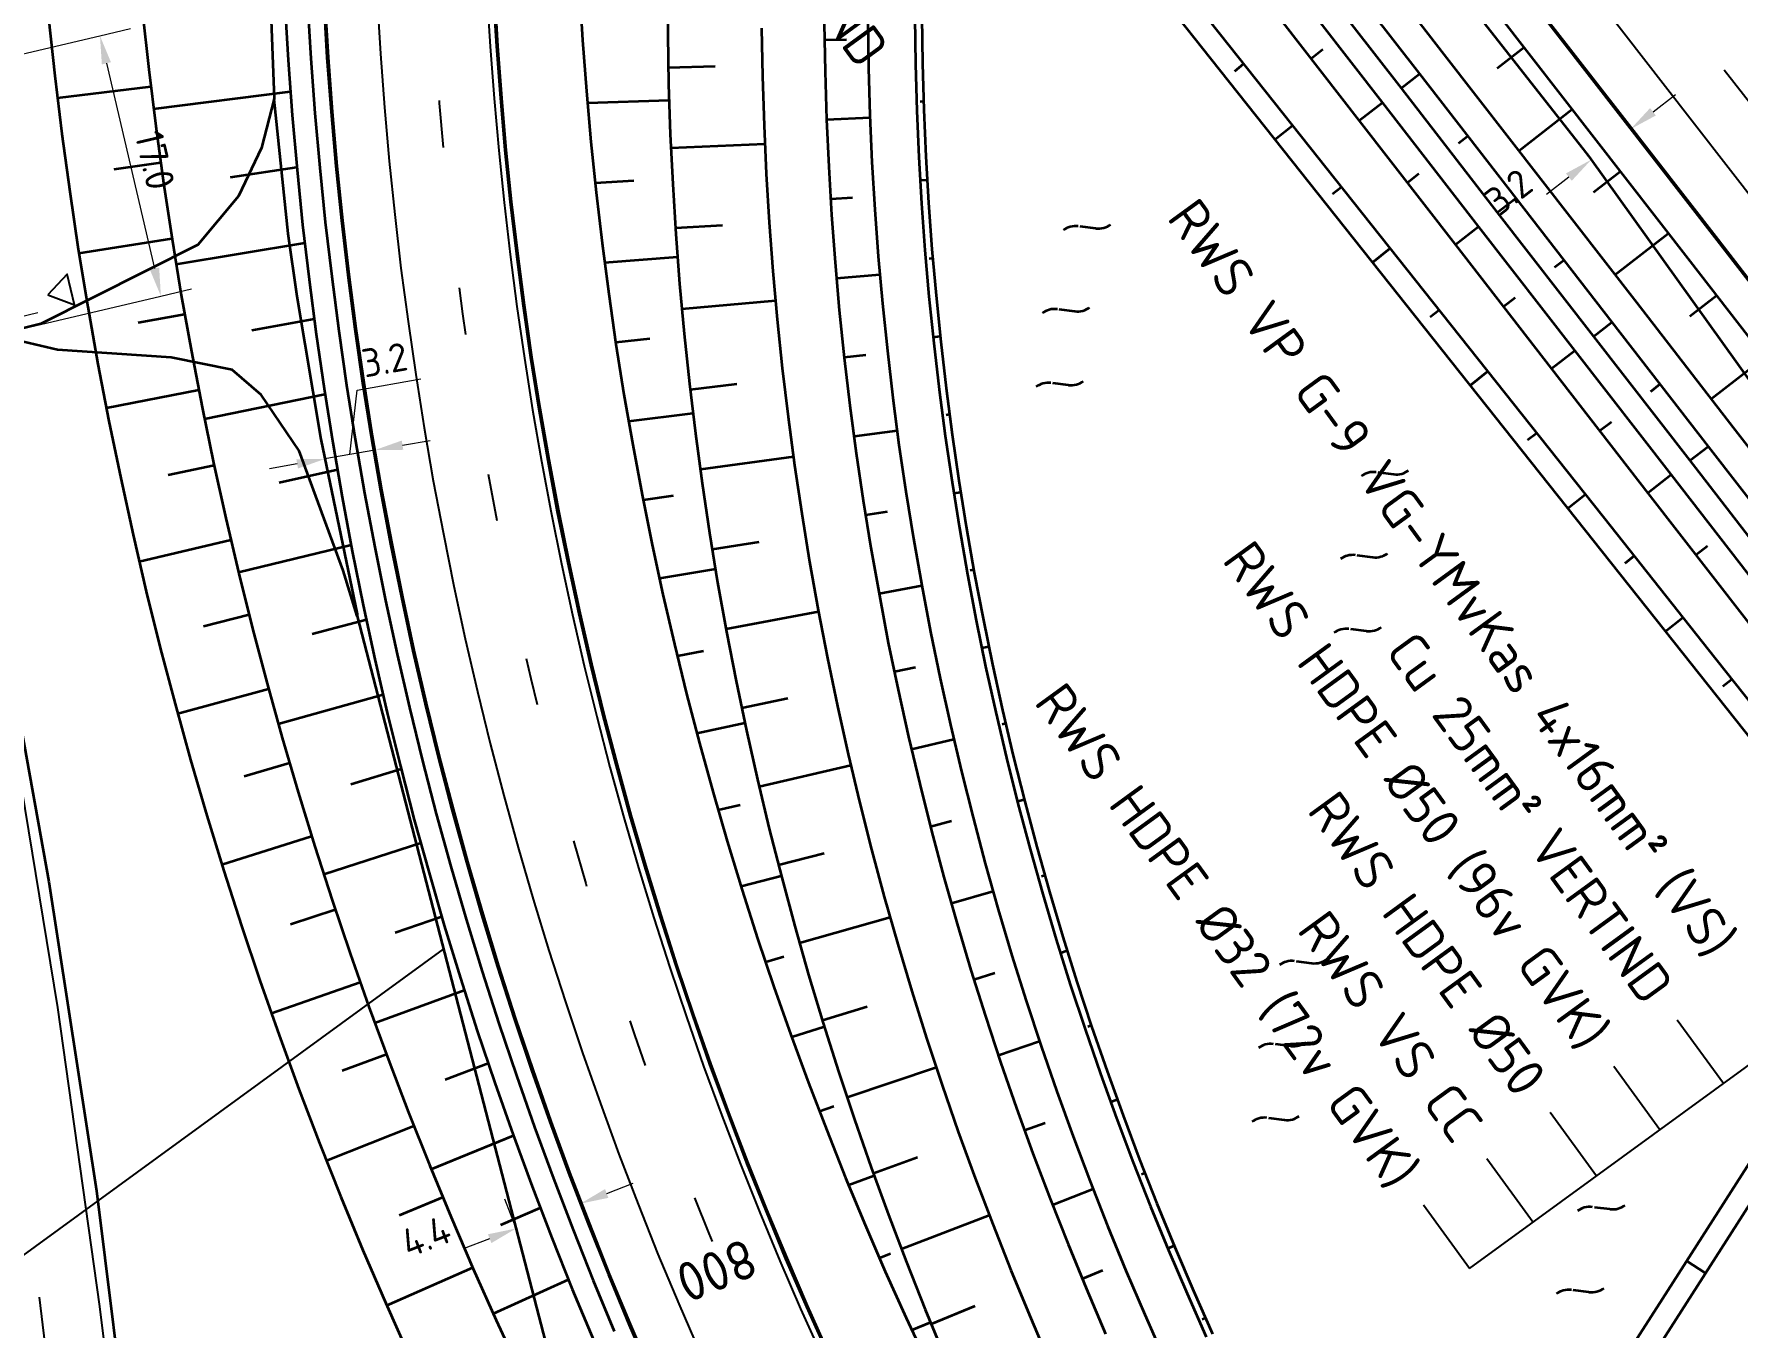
# Model space of a CAD drawing. Header units: metres. Extents: x 134219 to 139178, y 438661 to 444352.
# Drawn here: x 135219.3 to 135327.8, y 443168.7 to 443251 of the extents above; entities that cross this region are included whole.
import ezdxf
from ezdxf.enums import TextEntityAlignment as Align

# ---------------------------------------------------------------- set-up
doc = ezdxf.new("R2010")
doc.units = ezdxf.units.M
doc.linetypes.add('13strp', pattern=[4, 1, -3])
doc.linetypes.add('39strp', pattern=[12, 3, -9])
doc.layers.get('DEFPOINTS').update_dxf_attribs({"color": 193})
for name, color, linetype, lineweight in [('N-WE-KL-ET_LS_OV_KABEL-G', 10, 'KL-LS-OV-N', 35), ('N-WE-KL-ET_LS_OV_KABEL-M', 7, 'Continuous', 18), ('N-WE-KL-ET_LS_OV_KABEL-T25', 7, 'Continuous', 25), ('N-WE-VW-VS-S', 160, 'Continuous', 25), ('Utd-geleiderail-nw', 8, 'glm a2ee v014$0$f2m40080', 35), ('Utd-ondergr-bs', 8, 'Continuous', 35), ('Utd-ondergr-nw', 8, '13strp', 35), ('X-XX-AL-AANPIJLING-S', 7, 'Continuous', 25)]:
    doc.layers.add(name, color=color, linetype=linetype, lineweight=lineweight)
doc.layers.add('Utd-weg-bs', color=8, linetype='Continuous')
doc.layers.add('Utd-weg-nw', color=8, linetype='Continuous')
doc.styles.add('alm a2ee v011$0$Iso-rtw', font='NLCS-ISO.ttf')
doc.styles.add('NLCS-ISO', font='NLCS-ISO.ttf')
doc.styles.add('NLCS_18', font='NLCS-ISO.ttf', dxfattribs={"height": 1.8})
doc.linetypes.add('glm a2ee v014$0$f2m40080', pattern='A,2,-1,[160,RTW.shx,S=0.5,R=0,X=0,Y=0],-1', length=4)
doc.linetypes.add('KL-LS-OV-N', pattern='A,4,-1,[103,NLCS.SHX,S=0.75,R=0,X=0,Y=0],-1,4,-1.5,["0V",Standard,S=1,R=0,X=0,Y=-0.5],-3', length=14.5)
doc.dimstyles.new('NLCS_t18_pijl_Dimension_l3_h1', dxfattribs={"dimtxt": 1.8, "dimasz": 1.8, "dimexe": 2, "dimexo": 2, "dimgap": 0.7, "dimtad": 1, "dimdec": 1, "dimzin": 0, "dimdsep": 46, "dimtxsty": 'NLCS_18', "dimcen": 2.5, "dimdle": 2, "dimclrd": 256, "dimclre": 256, "dimclrt": 256, "dimadec": 1, "dimazin": 0, "dimtfac": 1, "dimtdec": 1, "dimtofl": 0, "dimtmove": 1, "dimatfit": 0, "dimfxl": 0, "dimtolj": 1, "dimtzin": 0, "dimlwd": 18, "dimlwe": 18, "dimarcsym": 0})

# ---------------------------------------------------------------- blocks, each defined once
blk = doc.blocks.new('Dwm A2 aanvulling$0$A$C32883349')
at = {"layer": 'Utd-ondergr-nw'}
blk.add_line((-1.82, 0.37), (-2.44, 1.31), dxfattribs=at)
for centre, start, end in [((-3.53, 0.59), 33.3445, 123.3445), ((-0.72, 1.1), 213.3445, 303.3445)]:
    blk.add_arc(centre, 1.31, start, end, dxfattribs=at)
blk = doc.blocks.new('*D196')
at = {"layer": 'DEFPOINTS', "color": 0, "transparency": 16777216}
for p in [(135240.95, 443224.55), (135237.78, 443223.99), (135237.78, 443223.99)]:
    blk.add_point(p, dxfattribs=at)
at = {"layer": 'N-WE-KL-ET_LS_OV_KABEL-M', "linetype": 'Continuous', "lineweight": 18, "transparency": 16777216}
for p, q in [((135239.84, 443228.36), (135243.88, 443229.08)), ((135239.37, 443224.27), (135239.84, 443228.36)), ((135240.95, 443224.55), (135237.78, 443223.99)), ((135242.72, 443224.86), (135244.49, 443225.17)), ((135236.01, 443223.67), (135234.24, 443223.36))]:
    blk.add_line(p, q, dxfattribs=at)
at = {"layer": 'N-WE-KL-ET_LS_OV_KABEL-M', "lineweight": 18, "transparency": 16777216}
for p, q in [((135237.78, 443223.99), (135237.44, 443225.96)), ((135240.95, 443224.55), (135240.6, 443226.52))]:
    blk.add_line(p, q, dxfattribs=at)
at = {"layer": 'N-WE-KL-ET_LS_OV_KABEL-M', "transparency": 16777216}
for points in [[(135242.67, 443225.16), (135242.77, 443224.57), (135240.95, 443224.55)], [(135235.96, 443223.97), (135236.06, 443223.38), (135237.78, 443223.99)]]:
    blk.add_solid(points, dxfattribs=at)
at = {"layer": 'N-WE-KL-ET_LS_OV_KABEL-M', "transparency": 16777216, "insert": (135241.58, 443230.3), "char_height": 1.8, "attachment_point": 5, "rotation": 10.0517, "style": 'NLCS_18'}
blk.add_mtext('\\A1;3.2', dxfattribs=at)
blk = doc.blocks.new('SVW-VS_KAST_LUSKOPPELKAST-SO')
blk.add_lwpolyline([(0, 1.5), (-1, 0), (1, 0)], close=True)
blk = doc.blocks.new('*D571')
at = {"layer": 'DEFPOINTS', "color": 0, "transparency": 16777216}
for p in [(135213.84, 443248.68), (135217.55, 443232.85), (135217.55, 443232.85)]:
    blk.add_point(p, dxfattribs=at)
at = {"layer": 'N-WE-KL-ET_LS_OV_KABEL-M', "lineweight": 18, "transparency": 16777216}
for p, q in [((135213.84, 443248.68), (135215.79, 443249.13)), ((135217.55, 443232.85), (135219.5, 443233.31))]:
    blk.add_line(p, q, dxfattribs=at)
at = {"layer": 'N-WE-KL-ET_LS_OV_KABEL-M', "linetype": 'Continuous', "lineweight": 18, "transparency": 16777216}
blk.add_line((135214.25, 443246.93), (135217.14, 443234.61), dxfattribs=at)
at = {"layer": 'N-WE-KL-ET_LS_OV_KABEL-M', "transparency": 16777216}
for points in [[(135214.54, 443246.99), (135213.96, 443246.86), (135213.84, 443248.68)], [(135217.43, 443234.67), (135216.85, 443234.54), (135217.55, 443232.85)]]:
    blk.add_solid(points, dxfattribs=at)
at = {"layer": 'N-WE-KL-ET_LS_OV_KABEL-M', "transparency": 16777216, "insert": (135217.28, 443241.02), "char_height": 1.8, "attachment_point": 5, "rotation": 283.1956, "style": 'NLCS_18'}
blk.add_mtext('\\A1;16.3', dxfattribs=at)
blk = doc.blocks.new('*D572')
at = {"layer": 'DEFPOINTS', "color": 0, "transparency": 16777216}
for p in [(135223.45, 443250.93), (135227.33, 443234.36), (135227.33, 443234.36)]:
    blk.add_point(p, dxfattribs=at)
at = {"layer": 'N-WE-KL-ET_LS_OV_KABEL-M', "lineweight": 18, "transparency": 16777216}
for p, q in [((135223.45, 443250.93), (135225.4, 443251.39)), ((135227.33, 443234.36), (135229.28, 443234.82))]:
    blk.add_line(p, q, dxfattribs=at)
at = {"layer": 'N-WE-KL-ET_LS_OV_KABEL-M', "linetype": 'Continuous', "lineweight": 18, "transparency": 16777216}
blk.add_line((135223.86, 443249.18), (135226.92, 443236.11), dxfattribs=at)
at = {"layer": 'N-WE-KL-ET_LS_OV_KABEL-M', "transparency": 16777216}
for points in [[(135224.15, 443249.25), (135223.57, 443249.11), (135223.45, 443250.93)], [(135227.22, 443236.18), (135226.63, 443236.04), (135227.33, 443234.36)]]:
    blk.add_solid(points, dxfattribs=at)
at = {"layer": 'N-WE-KL-ET_LS_OV_KABEL-M', "transparency": 16777216, "insert": (135226.95, 443243.01), "char_height": 1.8, "attachment_point": 5, "rotation": 283.1956, "style": 'NLCS_18'}
blk.add_mtext('\\A1;17.0', dxfattribs=at)
blk = doc.blocks.new('*D587')
at = {"layer": 'DEFPOINTS', "color": 0, "transparency": 16777216}
for p in [(135320.94, 443244.99), (135320.94, 443244.99), (135318.43, 443243.04)]:
    blk.add_point(p, dxfattribs=at)
at = {"layer": 'N-WE-KL-ET_LS_OV_KABEL-M', "lineweight": 18, "transparency": 16777216}
for p, q in [((135320.94, 443244.99), (135319.72, 443246.57)), ((135318.43, 443243.04), (135317.2, 443244.62))]:
    blk.add_line(p, q, dxfattribs=at)
at = {"layer": 'N-WE-KL-ET_LS_OV_KABEL-M', "linetype": 'Continuous', "lineweight": 18, "transparency": 16777216}
for p, q in [((135322.37, 443246.1), (135323.79, 443247.2)), ((135317, 443241.94), (135315.58, 443240.83))]:
    blk.add_line(p, q, dxfattribs=at)
at = {"layer": 'N-WE-KL-ET_LS_OV_KABEL-M', "transparency": 16777216}
for points in [[(135322.18, 443246.33), (135322.55, 443245.86), (135320.94, 443244.99)], [(135316.82, 443242.17), (135317.19, 443241.7), (135318.43, 443243.04)]]:
    blk.add_solid(points, dxfattribs=at)
at = {"layer": 'N-WE-KL-ET_LS_OV_KABEL-M', "transparency": 16777216, "insert": (135313.17, 443240.99), "char_height": 1.8, "attachment_point": 5, "rotation": 37.7951, "style": 'NLCS_18'}
blk.add_mtext('\\A1;3.2', dxfattribs=at)
blk = doc.blocks.new('*D601')
at = {"layer": 'DEFPOINTS', "color": 0, "transparency": 16777216}
for p in [(135254.05, 443176.57), (135249.95, 443174.99), (135249.95, 443174.99)]:
    blk.add_point(p, dxfattribs=at)
at = {"layer": 'N-WE-KL-ET_LS_OV_KABEL-M', "lineweight": 18, "transparency": 16777216}
for p, q in [((135254.05, 443176.57), (135253.33, 443178.44)), ((135249.95, 443174.99), (135249.23, 443176.86))]:
    blk.add_line(p, q, dxfattribs=at)
at = {"layer": 'N-WE-KL-ET_LS_OV_KABEL-M', "linetype": 'Continuous', "lineweight": 18, "transparency": 16777216}
for p, q in [((135255.73, 443177.22), (135257.4, 443177.87)), ((135248.27, 443174.34), (135246.59, 443173.7))]:
    blk.add_line(p, q, dxfattribs=at)
at = {"layer": 'N-WE-KL-ET_LS_OV_KABEL-M', "transparency": 16777216}
for points in [[(135255.62, 443177.5), (135255.83, 443176.94), (135254.05, 443176.57)], [(135248.16, 443174.62), (135248.38, 443174.06), (135249.95, 443174.99)]]:
    blk.add_solid(points, dxfattribs=at)
at = {"layer": 'N-WE-KL-ET_LS_OV_KABEL-M', "transparency": 16777216, "insert": (135244.21, 443174.49), "char_height": 1.8, "attachment_point": 5, "rotation": 21.1236, "style": 'NLCS_18'}
blk.add_mtext('\\A1;4.4', dxfattribs=at)

msp = doc.modelspace()

# ---------------------------------------------------------------- linework, layer by layer
at = {"layer": 'N-WE-KL-ET_LS_OV_KABEL-G', "flags": 128}
for points, elevation in [([(135246.94, 443335.63), (135257.74, 443320.8), (135260.07, 443317.87), (135271.19, 443303.93), (135288.33, 443281.06), (135303.2, 443262.45), (135318.29, 443243.23), (135331.51, 443224.8), (135392.99, 443147), (135450.28, 443074.8), (135453.86, 443060.1)], 1.88), ([(135234.54, 443246.91), (135234.53, 443246.9), (135235.42, 443238.34), (135235.99, 443234.35), (135237.52, 443225.24), (135239.84, 443214.1), (135239.83, 443213.97), (135252.13, 443166.6), (135257.02, 443157.49), (135264.31, 443146.02), (135269.31, 443138.07), (135273.62, 443131.77), (135288.11, 443111.18), (135300.03, 443096.58), (135317.97, 443079.29), (135338.01, 443062.12), (135356.88, 443046.36), (135357.43, 443045.98)], 5.63), ([(135239.83, 443213.97), (135238.95, 443216.88), (135236.13, 443224.51), (135233.72, 443228.08), (135231.88, 443229.67), (135227.99, 443230.44), (135220.74, 443230.94), (135216.75, 443231.87)], 5.63)]:
    msp.add_lwpolyline(points, dxfattribs=dict(at, elevation=elevation))
msp.add_lwpolyline([(135243.41, 443333.17), (135237.91, 443312.7), (135238.1, 443308.16), (135237.5, 443302.59), (135235.32, 443288.35), (135234.74, 443284.03), (135234.36, 443271.55), (135234.55, 443258.58), (135234.55, 443258.61), (135234.17, 443256.93), (135234.54, 443246.91), (135233.74, 443243.79), (135232.27, 443240.72), (135229.68, 443237.62), (135219.68, 443232.59), (135216.76, 443231.88), (135216.75, 443231.87), (135214.99, 443232.25)], dxfattribs=at)
at = {"layer": 'N-WE-KL-ET_LS_OV_KABEL-M'}
msp.add_lwpolyline([(135213.84, 443248.68), (135223.45, 443250.93)], dxfattribs=at)
at = {"layer": 'N-WE-KL-ET_LS_OV_KABEL-M', "elevation": 1.48}
msp.add_lwpolyline([(135216.76, 443231.88), (135227.33, 443234.36)], dxfattribs=at)
at = {"layer": 'Utd-geleiderail-nw', "linetype": 'Continuous', "flags": 128}
msp.add_lwpolyline([(135236.67, 443252.96), (135236.88, 443249.48), (135237.14, 443246), (135237.45, 443242.53), (135237.8, 443239.06), (135238.21, 443235.6), (135238.66, 443232.14), (135239.16, 443228.69), (135239.71, 443225.25), (135240.3, 443221.81), (135240.95, 443218.38), (135241.64, 443214.97), (135242.38, 443211.56), (135243.16, 443208.16), (135244, 443204.77), (135244.87, 443201.4), (135245.8, 443198.04), (135246.77, 443194.69), (135247.79, 443191.36), (135248.86, 443188.04), (135249.97, 443184.73), (135251.13, 443181.44), (135252.33, 443178.17), (135253.58, 443174.91), (135254.87, 443171.68), (135256.21, 443168.46)], dxfattribs=at)
at = {"layer": 'Utd-ondergr-bs', "flags": 128}
msp.add_lwpolyline([(135141.4, 443434.63), (135146.98, 443423.73), (135154.11, 443408.91), (135162.64, 443390.23), (135170.13, 443372.8), (135176.64, 443356.62), (135182.71, 443340.37), (135187.98, 443325.14), (135193.28, 443309.19), (135198, 443293.8), (135201.83, 443280.16), (135205.3, 443267.52), (135208.59, 443254.08), (135212.08, 443239.19), (135215.49, 443223.05), (135218.27, 443207.81), (135220.2, 443197.07), (135223.22, 443177.38), (135225.37, 443160.15), (135227.08, 443143.88), (135228.6, 443126.64), (135229.79, 443110.3), (135230.12, 443099.51)], dxfattribs=at)
at = {"layer": 'Utd-ondergr-nw', "linetype": 'Continuous', "flags": 128}
for points in [[(135271.16, 443280.8), (135282.37, 443266.68), (135288.58, 443258.84), (135294.8, 443251.01), (135301.02, 443243.18), (135307.23, 443235.35), (135313.45, 443227.52), (135319.67, 443219.68), (135325.89, 443211.85), (135332.1, 443204.02), (135339.86, 443194.24), (135334.96, 443186.59), (135329.57, 443178.17), (135324.18, 443169.75), (135318.78, 443161.33), (135313.39, 443152.91), (135308.28, 443144.92)], [(135273.41, 443275.67), (135281.25, 443265.79), (135287.47, 443257.96), (135293.68, 443250.13), (135299.9, 443242.29), (135306.12, 443234.46), (135312.34, 443226.63), (135318.55, 443218.8), (135324.77, 443210.97), (135330.99, 443203.13), (135338.44, 443194.33), (135333.76, 443187.36), (135328.37, 443178.94), (135322.98, 443170.52), (135317.58, 443162.1), (135312.19, 443153.68), (135306.61, 443144.95)], [(135302.94, 443257.63), (135309.07, 443249.72), (135315.2, 443241.82), (135321.33, 443233.92), (135327.46, 443226.02), (135333.59, 443218.12), (135339.71, 443210.21), (135345.84, 443202.31), (135351.97, 443194.41), (135358.1, 443186.51), (135364.23, 443178.61), (135370.36, 443170.7), (135376.49, 443162.8), (135382.61, 443154.9), (135388.74, 443147), (135394.87, 443139.1), (135401, 443131.19), (135407.13, 443123.29), (135413.26, 443115.39), (135417.51, 443109.91)], [(135301.36, 443256.4), (135307.49, 443248.5), (135313.62, 443240.6), (135319.75, 443232.7), (135325.88, 443224.79), (135332.01, 443216.89), (135338.13, 443208.99), (135344.26, 443201.09), (135350.39, 443193.18), (135356.52, 443185.28), (135362.65, 443177.38), (135368.78, 443169.48), (135374.9, 443161.58), (135381.03, 443153.67), (135387.16, 443145.77), (135393.29, 443137.87), (135398.8, 443130.76)], [(135300.19, 443255.49), (135306.32, 443247.59), (135312.45, 443239.69), (135318.58, 443231.79), (135324.71, 443223.88), (135330.83, 443215.98), (135336.96, 443208.08), (135343.09, 443200.18), (135349.22, 443192.28), (135355.35, 443184.37), (135361.48, 443176.47), (135367.6, 443168.57), (135373.73, 443160.67), (135379.86, 443152.77), (135385.99, 443144.86), (135392.12, 443136.96), (135396.84, 443130.88)], [(135253.99, 443253.89), (135254.19, 443250.65), (135254.43, 443247.41), (135254.72, 443244.18), (135255.05, 443240.95), (135255.43, 443237.73), (135255.85, 443234.51), (135256.31, 443231.3), (135256.82, 443228.09), (135257.38, 443224.89), (135257.98, 443221.7), (135258.62, 443218.52), (135259.31, 443215.35), (135260.04, 443212.19), (135260.81, 443209.03), (135261.63, 443205.89), (135262.5, 443202.76), (135263.4, 443199.65), (135264.35, 443196.54), (135265.34, 443193.45), (135266.38, 443190.38), (135267.45, 443187.32), (135268.57, 443184.27), (135269.74, 443181.24), (135270.94, 443178.22), (135272.19, 443175.23), (135273.47, 443172.25), (135274.8, 443169.29), (135276.17, 443166.34)], [(135259.59, 443254.19), (135259.61, 443251.02), (135259.67, 443247.84), (135259.77, 443244.66), (135259.93, 443241.49), (135260.12, 443238.31), (135260.37, 443235.13), (135260.66, 443231.96), (135260.99, 443228.78), (135261.37, 443225.61), (135261.8, 443222.45), (135262.28, 443219.29), (135262.79, 443216.13), (135263.36, 443212.98), (135263.97, 443209.83), (135264.63, 443206.7), (135265.33, 443203.57), (135266.07, 443200.44), (135266.87, 443197.33), (135267.7, 443194.23), (135268.58, 443191.14), (135269.51, 443188.06), (135270.48, 443184.99), (135271.5, 443181.93), (135272.56, 443178.88), (135273.67, 443175.85), (135274.82, 443172.84), (135276.01, 443169.84), (135277.25, 443166.85)], [(135299.01, 443254.57), (135305.14, 443246.67), (135311.26, 443238.77), (135317.39, 443230.87), (135323.52, 443222.97), (135329.65, 443215.06), (135335.78, 443207.16), (135341.91, 443199.26), (135348.03, 443191.36), (135354.16, 443183.45), (135360.29, 443175.55), (135366.42, 443167.65), (135372.55, 443159.75), (135378.68, 443151.85), (135384.8, 443143.94), (135390.93, 443136.04), (135393.86, 443132.23)], [(135235.22, 443252.88), (135235.43, 443249.38), (135235.7, 443245.88), (135236, 443242.39), (135236.36, 443238.9), (135236.77, 443235.42), (135237.22, 443231.94), (135237.73, 443228.47), (135238.28, 443225.01), (135238.88, 443221.55), (135239.52, 443218.11), (135240.22, 443214.67), (135240.96, 443211.24), (135241.75, 443207.82), (135242.59, 443204.42), (135243.47, 443201.02), (135244.41, 443197.64), (135245.38, 443194.28), (135246.41, 443190.92), (135247.48, 443187.58), (135248.6, 443184.26), (135249.76, 443180.95), (135250.97, 443177.66), (135252.23, 443174.39), (135253.53, 443171.13), (135254.88, 443167.89)], [(135237.7, 443253.01), (135237.91, 443249.55), (135238.17, 443246.09), (135238.47, 443242.63), (135238.83, 443239.17), (135239.23, 443235.72), (135239.68, 443232.28), (135240.18, 443228.84), (135240.72, 443225.41), (135241.32, 443221.99), (135241.96, 443218.58), (135242.65, 443215.18), (135243.38, 443211.78), (135244.16, 443208.4), (135244.99, 443205.03), (135245.87, 443201.67), (135246.79, 443198.32), (135247.76, 443194.99), (135248.78, 443191.66), (135249.84, 443188.36), (135250.94, 443185.07), (135252.1, 443181.79), (135253.3, 443178.53), (135254.54, 443175.29), (135255.83, 443172.06), (135257.16, 443168.86), (135258.54, 443165.67)], [(135237.77, 443253.02), (135237.98, 443249.55), (135238.24, 443246.09), (135238.54, 443242.63), (135238.9, 443239.18), (135239.3, 443235.73), (135239.75, 443232.29), (135240.25, 443228.85), (135240.79, 443225.43), (135241.39, 443222.01), (135242.03, 443218.59), (135242.72, 443215.19), (135243.45, 443211.8), (135244.23, 443208.42), (135245.06, 443205.04), (135245.94, 443201.69), (135246.86, 443198.34), (135247.83, 443195.01), (135248.84, 443191.69), (135249.9, 443188.38), (135251.01, 443185.09), (135252.16, 443181.81), (135253.36, 443178.56), (135254.6, 443175.32), (135255.89, 443172.09), (135257.22, 443168.89), (135258.6, 443165.7)], [(135248.5, 443253.59), (135248.7, 443250.28), (135248.95, 443246.97), (135249.24, 443243.66), (135249.58, 443240.35), (135249.97, 443237.05), (135250.4, 443233.76), (135250.88, 443230.47), (135251.4, 443227.19), (135251.97, 443223.92), (135252.58, 443220.65), (135253.24, 443217.39), (135253.94, 443214.15), (135254.69, 443210.91), (135255.48, 443207.68), (135256.32, 443204.47), (135257.2, 443201.27), (135258.13, 443198.08), (135259.1, 443194.9), (135260.12, 443191.74), (135261.18, 443188.59), (135262.28, 443185.45), (135263.43, 443182.34), (135264.61, 443179.23), (135265.85, 443176.15), (135267.12, 443173.08), (135268.44, 443170.03), (135269.8, 443167)], [(135248.57, 443253.6), (135248.77, 443250.28), (135249.02, 443246.97), (135249.31, 443243.66), (135249.65, 443240.36), (135250.04, 443237.06), (135250.47, 443233.77), (135250.94, 443230.48), (135251.47, 443227.2), (135252.03, 443223.93), (135252.65, 443220.66), (135253.31, 443217.41), (135254.01, 443214.16), (135254.76, 443210.93), (135255.55, 443207.7), (135256.39, 443204.49), (135257.27, 443201.29), (135258.2, 443198.1), (135259.17, 443194.92), (135260.18, 443191.76), (135261.24, 443188.61), (135262.34, 443185.48), (135263.49, 443182.36), (135264.68, 443179.26), (135265.91, 443176.17), (135267.19, 443173.11), (135268.5, 443170.06), (135269.86, 443167.03)], [(135297.53, 443253.42), (135303.65, 443245.52), (135309.78, 443237.62), (135315.91, 443229.72), (135322.04, 443221.82), (135328.17, 443213.91), (135334.3, 443206.01), (135340.42, 443198.11), (135346.55, 443190.21), (135352.68, 443182.31), (135358.81, 443174.4), (135364.94, 443166.5), (135371.07, 443158.6), (135377.19, 443150.7), (135383.32, 443142.8), (135389.45, 443134.89), (135392.03, 443131.57)], [(135314.19, 443253.7), (135320.32, 443245.79), (135326.45, 443237.89), (135332.58, 443229.99), (135338.71, 443222.09), (135344.84, 443214.19), (135350.96, 443206.28), (135357.09, 443198.38), (135363.22, 443190.48), (135369.35, 443182.58), (135375.48, 443174.68), (135381.61, 443166.77), (135387.73, 443158.87), (135393.86, 443150.97), (135399.99, 443143.07), (135406.12, 443135.17), (135412.25, 443127.26), (135418.38, 443119.36), (135421.48, 443115.36)], [(135314.25, 443253.74), (135320.38, 443245.84), (135326.51, 443237.93), (135332.63, 443230.03), (135338.76, 443222.13), (135344.89, 443214.23), (135351.02, 443206.33), (135357.15, 443198.42), (135363.28, 443190.52), (135369.4, 443182.62), (135375.53, 443174.72), (135381.66, 443166.82), (135387.79, 443158.91), (135393.92, 443151.01), (135400.05, 443143.11), (135406.17, 443135.21), (135412.3, 443127.31), (135418.43, 443119.4), (135421.51, 443115.43)], [(135220.17, 443252.07), (135220.57, 443248.38), (135221.02, 443244.69), (135221.52, 443241.01), (135222.07, 443237.34), (135222.67, 443233.67), (135223.32, 443230.03), (135224.02, 443226.39), (135224.77, 443222.76), (135225.56, 443219.15), (135226.4, 443215.55), (135227.29, 443211.96), (135228.23, 443208.39), (135229.22, 443204.83), (135230.25, 443201.29), (135231.33, 443197.77), (135232.46, 443194.26), (135233.64, 443190.77), (135234.86, 443187.3), (135236.12, 443183.85), (135237.44, 443180.42), (135238.79, 443177.01), (135240.2, 443173.61), (135241.65, 443170.24), (135243.14, 443166.89)], [(135226.16, 443252.39), (135226.56, 443248.78), (135227, 443245.17), (135227.5, 443241.58), (135228.04, 443237.99), (135228.63, 443234.41), (135229.27, 443230.84), (135229.95, 443227.29), (135230.68, 443223.74), (135231.46, 443220.21), (135232.29, 443216.7), (135233.17, 443213.19), (135234.09, 443209.7), (135235.06, 443206.23), (135236.07, 443202.77), (135237.13, 443199.32), (135238.24, 443195.9), (135239.39, 443192.49), (135240.58, 443189.1), (135241.82, 443185.72), (135243.11, 443182.37), (135244.44, 443179.04), (135245.81, 443175.72), (135247.23, 443172.43), (135248.69, 443169.16), (135250.2, 443165.91)], [(135269.58, 443251.69), (135269.63, 443248.65), (135269.73, 443245.61), (135269.87, 443242.58), (135270.05, 443239.54), (135270.27, 443236.5), (135270.54, 443233.46), (135270.86, 443230.42), (135271.22, 443227.39), (135271.62, 443224.36), (135272.06, 443221.34), (135272.55, 443218.32), (135273.09, 443215.3), (135273.66, 443212.29), (135274.28, 443209.29), (135274.95, 443206.29), (135275.66, 443203.3), (135276.41, 443200.32), (135277.2, 443197.35), (135278.04, 443194.39), (135278.92, 443191.44), (135279.85, 443188.5), (135280.81, 443185.57), (135281.82, 443182.66), (135282.87, 443179.76), (135283.97, 443176.87), (135285.11, 443173.99), (135286.28, 443171.14), (135287.5, 443168.29)], [(135272.35, 443251.88), (135272.4, 443248.88), (135272.49, 443245.88), (135272.62, 443242.88), (135272.8, 443239.88), (135273.02, 443236.88), (135273.29, 443233.88), (135273.6, 443230.88), (135273.95, 443227.88), (135274.34, 443224.89), (135274.78, 443221.91), (135275.26, 443218.92), (135275.79, 443215.94), (135276.35, 443212.97), (135276.96, 443210.01), (135277.62, 443207.05), (135278.32, 443204.09), (135279.06, 443201.15), (135279.84, 443198.22), (135280.66, 443195.29), (135281.53, 443192.38), (135282.44, 443189.48), (135283.4, 443186.59), (135284.39, 443183.71), (135285.43, 443180.84), (135286.51, 443177.99), (135287.63, 443175.15), (135288.79, 443172.32), (135289.99, 443169.51), (135291.24, 443166.72)], [(135275.35, 443252.08), (135275.39, 443249.12), (135275.48, 443246.16), (135275.61, 443243.2), (135275.78, 443240.25), (135275.99, 443237.29), (135276.25, 443234.33), (135276.55, 443231.37), (135276.9, 443228.42), (135277.29, 443225.47), (135277.72, 443222.52), (135278.19, 443219.58), (135278.7, 443216.64), (135279.26, 443213.71), (135279.86, 443210.78), (135280.51, 443207.86), (135281.19, 443204.95), (135281.92, 443202.05), (135282.69, 443199.15), (135283.5, 443196.27), (135284.36, 443193.4), (135285.25, 443190.53), (135286.19, 443187.68), (135287.17, 443184.84), (135288.19, 443182.01), (135289.25, 443179.2), (135290.36, 443176.39), (135291.5, 443173.61), (135292.69, 443170.84), (135293.91, 443168.08)], [(135275.79, 443252.11), (135275.84, 443249.16), (135275.92, 443246.21), (135276.05, 443243.25), (135276.23, 443240.3), (135276.44, 443237.35), (135276.7, 443234.4), (135277, 443231.45), (135277.34, 443228.5), (135277.73, 443225.55), (135278.16, 443222.61), (135278.63, 443219.68), (135279.14, 443216.74), (135279.7, 443213.82), (135280.3, 443210.9), (135280.94, 443207.99), (135281.62, 443205.08), (135282.35, 443202.18), (135283.12, 443199.3), (135283.93, 443196.42), (135284.78, 443193.55), (135285.67, 443190.69), (135286.61, 443187.84), (135287.59, 443185.01), (135288.61, 443182.19), (135289.67, 443179.38), (135290.77, 443176.58), (135291.91, 443173.8), (135293.09, 443171.03), (135294.31, 443168.28)], [(135312.47, 443252.36), (135318.6, 443244.46), (135324.73, 443236.56), (135330.86, 443228.65), (135336.98, 443220.75), (135343.11, 443212.85), (135349.24, 443204.95), (135355.37, 443197.05), (135361.5, 443189.14), (135367.63, 443181.24), (135373.75, 443173.34), (135379.88, 443165.44), (135386.01, 443157.54), (135392.14, 443149.63), (135398.27, 443141.73), (135404.4, 443133.83), (135410.52, 443125.93), (135416.65, 443118.02), (135419.92, 443113.81)], [(135265.59, 443251.42), (135265.65, 443248.33), (135265.75, 443245.23), (135265.89, 443242.14), (135266.08, 443239.04), (135266.31, 443235.95), (135266.59, 443232.86), (135266.91, 443229.77), (135267.28, 443226.68), (135267.69, 443223.6), (135268.15, 443220.52), (135268.65, 443217.44), (135269.2, 443214.37), (135269.79, 443211.31), (135270.42, 443208.25), (135271.1, 443205.2), (135271.82, 443202.16), (135272.59, 443199.13), (135273.4, 443196.1), (135274.26, 443193.09), (135275.16, 443190.09), (135276.1, 443187.1), (135277.09, 443184.12), (135278.12, 443181.15), (135279.19, 443178.2), (135280.31, 443175.26), (135281.47, 443172.33), (135282.67, 443169.42), (135283.91, 443166.53)], [(135270.99, 443250.68), (135269.6, 443250.66)], [(135301.33, 443250.05), (135300.59, 443249.47)], [(135312.45, 443248.88), (135314.15, 443250.2)], [(135262.64, 443248.97), (135259.65, 443248.9)], [(135295.73, 443248.69), (135296.29, 443249.14)], [(135306.32, 443247.59), (135307.49, 443248.5)], [(135220.74, 443246.99), (135226.69, 443247.71)], [(135226.86, 443246.28), (135235.58, 443247.38)], [(135259.7, 443246.81), (135254.5, 443246.65)], [(135275.68, 443246.75), (135275.91, 443246.76)], [(135305.14, 443246.67), (135303.65, 443245.52)], [(135313.81, 443243.61), (135317.21, 443246.25)], [(135272.5, 443245.7), (135269.73, 443245.59)], [(135298.28, 443244.33), (135299.4, 443245.22)], [(135265.8, 443244.04), (135259.82, 443243.77)], [(135309.97, 443244.09), (135310.56, 443244.55)], [(135224.35, 443242.45), (135227.32, 443242.86)], [(135231.76, 443241.94), (135235.99, 443242.56)], [(135307.46, 443242.15), (135306.72, 443241.57)], [(135318.58, 443240.98), (135320.28, 443242.29)], [(135257.45, 443241.69), (135254.99, 443241.55)], [(135275.69, 443241.74), (135276.14, 443241.76)], [(135301.95, 443240.86), (135302.51, 443241.3)], [(135271.37, 443240.62), (135269.99, 443240.53)], [(135312.45, 443239.69), (135313.62, 443240.6)], [(135263.09, 443238.86), (135260.1, 443238.68)], [(135311.26, 443238.77), (135309.78, 443237.62)], [(135222.11, 443237.09), (135228.03, 443238.02)], [(135228.3, 443236.39), (135236.5, 443237.74)], [(135319.94, 443235.71), (135323.34, 443238.34)], [(135260.24, 443236.83), (135255.59, 443236.47)], [(135276.27, 443236.76), (135276.49, 443236.78)], [(135304.5, 443236.5), (135305.61, 443237.39)], [(135316.1, 443236.19), (135316.68, 443236.65)], [(135273.12, 443235.72), (135270.36, 443235.48)], [(135313.59, 443234.24), (135312.85, 443233.67)], [(135324.71, 443233.07), (135326.41, 443234.39)], [(135225.89, 443232.68), (135228.84, 443233.2)], [(135266.48, 443234.06), (135260.52, 443233.52)], [(135308.17, 443233.03), (135308.72, 443233.47)], [(135233.13, 443232.19), (135237.1, 443232.92)], [(135318.58, 443231.79), (135319.75, 443232.7)], [(135258.48, 443231.63), (135256.3, 443231.41)], [(135276.52, 443231.75), (135276.96, 443231.8)], [(135272.23, 443230.59), (135270.86, 443230.44)], [(135317.39, 443230.87), (135315.91, 443229.72)], [(135326.07, 443227.81), (135329.47, 443230.44)], [(135310.72, 443228.67), (135311.83, 443229.56)], [(135223.86, 443227.24), (135229.74, 443228.39)], [(135230.1, 443226.55), (135237.78, 443228.11)], [(135264.02, 443228.75), (135261.04, 443228.4)], [(135322.23, 443228.29), (135322.81, 443228.74)], [(135261.22, 443226.88), (135257.12, 443226.38)], [(135277.34, 443226.8), (135277.56, 443226.83)], [(135274.22, 443225.78), (135271.48, 443225.41)], [(135314.38, 443225.2), (135314.94, 443225.64)], [(135319.72, 443226.34), (135318.97, 443225.77)], [(135324.71, 443223.88), (135325.88, 443224.79)], [(135227.79, 443222.97), (135230.72, 443223.6)], [(135267.62, 443224.13), (135261.69, 443223.31)], [(135234.86, 443222.49), (135238.57, 443223.31)], [(135323.52, 443222.97), (135322.04, 443221.82)], [(135259.96, 443221.64), (135258.04, 443221.37)], [(135277.83, 443221.82), (135278.27, 443221.88)], [(135316.93, 443220.84), (135318.05, 443221.72)], [(135273.58, 443220.62), (135272.21, 443220.4)], [(135225.95, 443217.46), (135231.79, 443218.83)], [(135232.27, 443216.79), (135239.45, 443218.53)], [(135265.41, 443218.7), (135262.45, 443218.22)], [(135325.84, 443218.44), (135325.1, 443217.87)], [(135262.65, 443216.98), (135259.08, 443216.38)], [(135278.88, 443216.91), (135279.1, 443216.95)], [(135320.6, 443217.36), (135321.16, 443217.81)], [(135275.79, 443215.91), (135273.07, 443215.41)], [(135230.04, 443213.34), (135232.95, 443214.08)], [(135236.96, 443212.85), (135240.42, 443213.76)], [(135269.22, 443214.26), (135263.33, 443213.16)], [(135323.15, 443213.01), (135324.27, 443213.89)], [(135261.88, 443211.75), (135260.23, 443211.43)], [(135279.62, 443211.96), (135280.06, 443212.05)], [(135275.4, 443210.72), (135274.05, 443210.44)], [(135228.4, 443207.77), (135234.19, 443209.35)], [(135326.82, 443209.53), (135327.38, 443209.97)], [(135234.81, 443207.12), (135241.48, 443209)], [(135267.26, 443208.74), (135264.33, 443208.12)], [(135264.53, 443207.16), (135261.47, 443206.51)], [(135280.91, 443207.11), (135281.13, 443207.16)], [(135277.84, 443206.12), (135275.14, 443205.49)], [(135232.64, 443203.8), (135235.52, 443204.64)], [(135239.42, 443203.29), (135242.63, 443204.26)], [(135271.27, 443204.47), (135265.44, 443203.11)], [(135264.23, 443201.95), (135262.83, 443201.62)], [(135281.88, 443202.19), (135282.32, 443202.31)], [(135277.69, 443200.92), (135276.35, 443200.57)], [(135231.21, 443198.17), (135236.93, 443199.96)], [(135237.7, 443197.55), (135243.88, 443199.54)], [(135269.57, 443198.87), (135266.67, 443198.12)], [(135266.84, 443197.43), (135264.28, 443196.76)], [(135283.41, 443197.42), (135283.63, 443197.48)], [(135280.34, 443196.44), (135277.68, 443195.68)], [(135235.59, 443194.36), (135238.43, 443195.31)], [(135242.25, 443193.83), (135245.22, 443194.85)], [(135273.78, 443194.79), (135268.01, 443193.16)], [(135267.01, 443192.28), (135265.85, 443191.95)], [(135284.62, 443192.55), (135285.05, 443192.69)], [(135280.44, 443191.24), (135279.11, 443190.83)], [(135234.37, 443188.69), (135240.02, 443190.68)], [(135240.95, 443188.09), (135246.65, 443190.17)], [(135272.32, 443189.11), (135269.46, 443188.23)], [(135269.59, 443187.82), (135267.51, 443187.17)], [(135286.37, 443187.86), (135286.58, 443187.93)], [(135283.3, 443186.89), (135280.67, 443186.01)], [(135238.88, 443185.04), (135241.69, 443186.09)], [(135245.44, 443184.47), (135248.17, 443185.52)], [(135276.72, 443185.23), (135271.03, 443183.34)], [(135287.81, 443183.06), (135288.24, 443183.21)], [(135270.2, 443182.75), (135269.27, 443182.44)], [(135237.87, 443179.32), (135243.45, 443181.52)], [(135283.65, 443181.7), (135282.34, 443181.22)], [(135244.55, 443178.76), (135249.78, 443180.9)], [(135275.53, 443179.5), (135272.71, 443178.48)], [(135272.76, 443178.34), (135271.14, 443177.75)], [(135289.79, 443178.45), (135290, 443178.53)], [(135242.52, 443175.84), (135245.29, 443176.99)], [(135286.71, 443177.49), (135284.12, 443176.48)], [(135248.99, 443175.23), (135251.49, 443176.31)], [(135280.09, 443175.82), (135274.5, 443173.67)], [(135291.46, 443173.72), (135291.87, 443173.9)], [(135241.71, 443170.09), (135247.2, 443172.5)], [(135273.8, 443173.38), (135273.1, 443173.11)], [(135324.51, 443172.92), (135325.72, 443172.15)], [(135248.51, 443169.58), (135253.29, 443171.74)], [(135287.3, 443172.32), (135286.02, 443171.78)], [(135279.17, 443170.04), (135276.4, 443168.9)], [(135293.65, 443169.22), (135293.86, 443169.31)], [(135276.35, 443169.01), (135275.16, 443168.52)]]:
    msp.add_lwpolyline(points, dxfattribs=at)
at = {"layer": 'Utd-weg-bs', "flags": 128}
msp.add_lwpolyline([(135140.79, 443434.32), (135145.42, 443425.36), (135152.93, 443410.13), (135159.21, 443396.33), (135166.83, 443379.05), (135173.42, 443362.99), (135180, 443345.8), (135185.45, 443330.82), (135192.17, 443310.59), (135197.55, 443292.97), (135201.33, 443279.71), (135205.85, 443262.55), (135210.75, 443242.15), (135214.49, 443224.72), (135217.73, 443207.42), (135220.74, 443189.06), (135223.42, 443170.03), (135225.15, 443156.16), (135226.95, 443138.58), (135228.13, 443122.6), (135229.01, 443106.08), (135229.36, 443099.08)], dxfattribs=at)
at = {"layer": 'Utd-weg-bs', "linetype": '39strp', "flags": 128}
msp.add_lwpolyline([(135137.56, 443432.66), (135142.84, 443422.41), (135151.3, 443405.14), (135158.53, 443388.99), (135165.01, 443374.05), (135172.41, 443355.65), (135178.45, 443339.48), (135185.05, 443320.72), (135190.25, 443304.47), (135195.68, 443286.41), (135200.35, 443269.31), (135204.55, 443252.72), (135208.85, 443234.27), (135212.23, 443217.11), (135215.31, 443200.09), (135218.13, 443182.03), (135220.6, 443162.4), (135222.58, 443145.5), (135224.07, 443129.22), (135225.14, 443112.75), (135225.79, 443097.09)], dxfattribs=at)
at = {"layer": 'Utd-weg-nw', "linetype": '39strp', "flags": 128}
for points in [[(135260.71, 443334.11), (135264.58, 443329.12), (135270.71, 443321.21), (135276.84, 443313.31), (135282.97, 443305.41), (135289.1, 443297.51), (135295.23, 443289.61), (135301.36, 443281.7), (135307.48, 443273.8), (135313.61, 443265.9), (135319.74, 443258), (135325.87, 443250.1), (135332, 443242.19), (135338.13, 443234.29), (135344.25, 443226.39), (135350.38, 443218.49), (135356.51, 443210.59), (135362.64, 443202.68), (135368.77, 443194.78), (135374.9, 443186.88), (135381.02, 443178.98), (135387.15, 443171.08), (135393.28, 443163.17), (135399.41, 443155.27), (135405.54, 443147.37), (135411.67, 443139.47), (135417.79, 443131.57), (135423.92, 443123.66), (135425.36, 443121.81)], [(135245.91, 443294.73), (135245.81, 443293.84), (135245.45, 443290.48), (135245.14, 443287.12), (135244.88, 443283.75), (135244.66, 443280.38), (135244.49, 443277.01), (135244.37, 443273.64), (135244.29, 443270.26), (135244.26, 443266.88), (135244.28, 443263.51), (135244.34, 443260.13), (135244.36, 443259.37), (135244.45, 443256.76), (135244.61, 443253.39), (135244.81, 443250.02), (135245.06, 443246.65), (135245.36, 443243.29), (135245.71, 443239.93), (135246.1, 443236.57), (135246.54, 443233.23), (135247.02, 443229.88), (135247.55, 443226.55), (135248.13, 443223.22), (135248.75, 443219.9), (135249.42, 443216.59), (135250.13, 443213.29), (135250.9, 443210.01), (135251.7, 443206.73), (135252.55, 443203.46), (135253.45, 443200.2), (135254.39, 443196.96), (135255.38, 443193.73), (135256.41, 443190.52), (135257.49, 443187.32), (135258.61, 443184.13), (135259.77, 443180.96), (135260.98, 443177.81), (135262.24, 443174.68), (135263.53, 443171.56), (135264.87, 443168.46), (135266.25, 443165.38), (135267.68, 443162.32), (135269.14, 443159.28), (135270.65, 443156.26), (135272.2, 443153.26), (135273.8, 443150.28), (135275.43, 443147.33), (135277.1, 443144.39), (135278.82, 443141.48), (135280.57, 443138.6), (135282.37, 443135.74), (135284.2, 443132.91), (135286.08, 443130.1), (135287.99, 443127.32), (135289.94, 443124.56), (135291.93, 443121.83), (135293.96, 443119.13), (135296.02, 443116.46), (135298.12, 443113.82), (135300.26, 443111.2), (135302.44, 443108.62), (135304.65, 443106.07), (135306.89, 443103.55), (135309.17, 443101.05), (135311.48, 443098.6), (135313.83, 443096.17), (135316.21, 443093.78), (135318.63, 443091.42), (135321.07, 443089.09), (135323.55, 443086.8), (135326.06, 443084.54), (135328.15, 443082.71), (135330.27, 443080.9), (135332.01, 443079.42), (135333.76, 443077.96), (135336.38, 443075.84), (135337.52, 443074.92), (135339.01, 443073.74), (135341.66, 443071.68), (135344.33, 443069.63), (135347.01, 443067.61), (135349.69, 443065.61), (135352.39, 443063.62), (135355.08, 443061.65), (135357.78, 443059.68), (135360.29, 443057.86), (135365.89, 443053.83), (135374, 443047.98), (135378.61, 443044.64)]]:
    msp.add_lwpolyline(points, dxfattribs=at)
at = {"layer": 'Utd-weg-nw', "linetype": 'Continuous', "flags": 128}
for points in [[(135316.9, 443255.79), (135323.02, 443247.89), (135329.15, 443239.99), (135335.28, 443232.09), (135341.41, 443224.18), (135347.54, 443216.28), (135353.67, 443208.38), (135359.79, 443200.48), (135365.92, 443192.58), (135372.05, 443184.67), (135378.18, 443176.77), (135384.31, 443168.87), (135390.44, 443160.97), (135396.56, 443153.07), (135402.69, 443145.16), (135408.82, 443137.26), (135414.95, 443129.36), (135421.08, 443121.46), (135423.37, 443118.5)], [(135241.11, 443253.2), (135241.32, 443249.78), (135241.58, 443246.36), (135241.88, 443242.95), (135242.23, 443239.55), (135242.62, 443236.14), (135243.07, 443232.75), (135243.56, 443229.36), (135244.1, 443225.98), (135244.68, 443222.6), (135245.32, 443219.23), (135245.99, 443215.88), (135246.72, 443212.53), (135247.49, 443209.19), (135248.31, 443205.87), (135249.17, 443202.55), (135250.08, 443199.25), (135251.04, 443195.96), (135252.04, 443192.69), (135253.09, 443189.43), (135254.18, 443186.18), (135255.32, 443182.95), (135256.5, 443179.73), (135257.72, 443176.54), (135258.99, 443173.36), (135260.31, 443170.19), (135261.67, 443167.05)], [(135248.1, 443253.57), (135248.3, 443250.25), (135248.55, 443246.93), (135248.85, 443243.62), (135249.19, 443240.31), (135249.57, 443237), (135250, 443233.7), (135250.48, 443230.41), (135251, 443227.12), (135251.57, 443223.84), (135252.19, 443220.57), (135252.85, 443217.31), (135253.55, 443214.06), (135254.3, 443210.82), (135255.09, 443207.59), (135255.93, 443204.37), (135256.82, 443201.16), (135257.75, 443197.96), (135258.72, 443194.78), (135259.74, 443191.61), (135260.8, 443188.46), (135261.9, 443185.32), (135263.05, 443182.19), (135264.24, 443179.09), (135265.48, 443176), (135266.75, 443172.92), (135268.07, 443169.87), (135269.44, 443166.83)]]:
    msp.add_lwpolyline(points, dxfattribs=at)
at = {"layer": 'X-XX-AL-AANPIJLING-S'}
for p, q in [((135310.68, 443172.44), (135350.16, 443201.19)), ((135161.49, 443131.71), (135245.33, 443192.77)), ((135326.85, 443184.22), (135323.91, 443188.26)), ((135322.81, 443181.27), (135319.87, 443185.31)), ((135318.77, 443178.33), (135315.82, 443182.37)), ((135314.73, 443175.38), (135311.78, 443179.43)), ((135310.68, 443172.44), (135307.74, 443176.48))]:
    msp.add_line(p, q, dxfattribs=at)

# ---------------------------------------------------------------- block references
at = {"layer": 'N-WE-VW-VS-S', "rotation": 103.1955751081102}
msp.add_blockref('SVW-VS_KAST_LUSKOPPELKAST-SO', (135221.59, 443234.78), dxfattribs=at)
at = {"layer": 'Utd-ondergr-nw', "linetype": 'Continuous', "rotation": 49.35098364402291}
for p in [(135288.34, 443239.8), (135287.01, 443234.52), (135286.6, 443229.82), (135307.32, 443224.14), (135305.99, 443218.86), (135305.58, 443214.16), (135302.11, 443193.01), (135300.77, 443187.73), (135300.36, 443183.03), (135321.09, 443177.35), (135319.75, 443172.07)]:
    msp.add_blockref('Dwm A2 aanvulling$0$A$C32883349', p, dxfattribs=at)

# ---------------------------------------------------------------- texts
at = {"layer": 'N-WE-KL-ET_LS_OV_KABEL-T25', "style": 'NLCS-ISO'}
msp.add_text('Cu 25mm² VERTIND', height=2.5, rotation=306.066, dxfattribs=at).set_placement((135256.29, 443272.11), align=Align.MIDDLE_LEFT)
for s, p in [('RWS VP G-9 VG-YMvKas 4x16mm² (VS)', (135326.82, 443192.75)), ('RWS HDPE Ø50 (96v GVK)', (135318.74, 443186.87)), ('Cu 25mm² VERTIND', (135322.78, 443189.81)), ('RWS HDPE Ø32 (72v GVK)', (135306.61, 443178.03)), ('RWS HDPE Ø50', (135314.69, 443183.92)), ('RWS VS CC', (135310.65, 443180.98))]:
    msp.add_text(s, height=2.5, rotation=306.066, dxfattribs=at).set_placement(p, align=Align.MIDDLE_RIGHT)
at = {"layer": 'Utd-ondergr-nw', "color": 7, "style": 'alm a2ee v011$0$Iso-rtw'}
msp.add_text('800', height=2.5, rotation=202.2881, dxfattribs=at).set_placement((135264.6, 443174.44))

# ---------------------------------------------------------------- dimensions: what is measured, and where the dimension line sits
at = {"layer": 'N-WE-KL-ET_LS_OV_KABEL-M'}
for p1, p2, picture, middle in [((135223.45, 443250.93), (135227.33, 443234.36), '*D572', (135226.95, 443243.01)), ((135240.95, 443224.55), (135237.78, 443223.99), '*D196', (135240.25, 443230.06))]:
    dim = msp.add_aligned_dim(p1=p1, p2=p2, distance=0, dimstyle='NLCS_t18_pijl_Dimension_l3_h1', dxfattribs=at)
    dim.commit()
    dim.dimension.update_dxf_attribs({"geometry": picture, "text_midpoint": middle})
for base, p1, p2, angle, picture, middle in [((135217.55, 443232.85), (135213.84, 443248.68), (135217.55, 443232.85), 283.1956, '*D571', (135215.72, 443240.65)), ((135320.94, 443244.99), (135318.43, 443243.04), (135320.94, 443244.99), 37.7951, '*D587', (135314.15, 443239.72)), ((135249.95, 443174.99), (135254.05, 443176.57), (135249.95, 443174.99), 201.1236, '*D601', (135244.78, 443173))]:
    dim = msp.add_linear_dim(base=base, p1=p1, p2=p2, angle=angle, dimstyle='NLCS_t18_pijl_Dimension_l3_h1', dxfattribs=at)
    dim.commit()
    dim.dimension.update_dxf_attribs({"geometry": picture, "text_midpoint": middle, "dimtype": 161})

doc.saveas('drawing.dxf')
